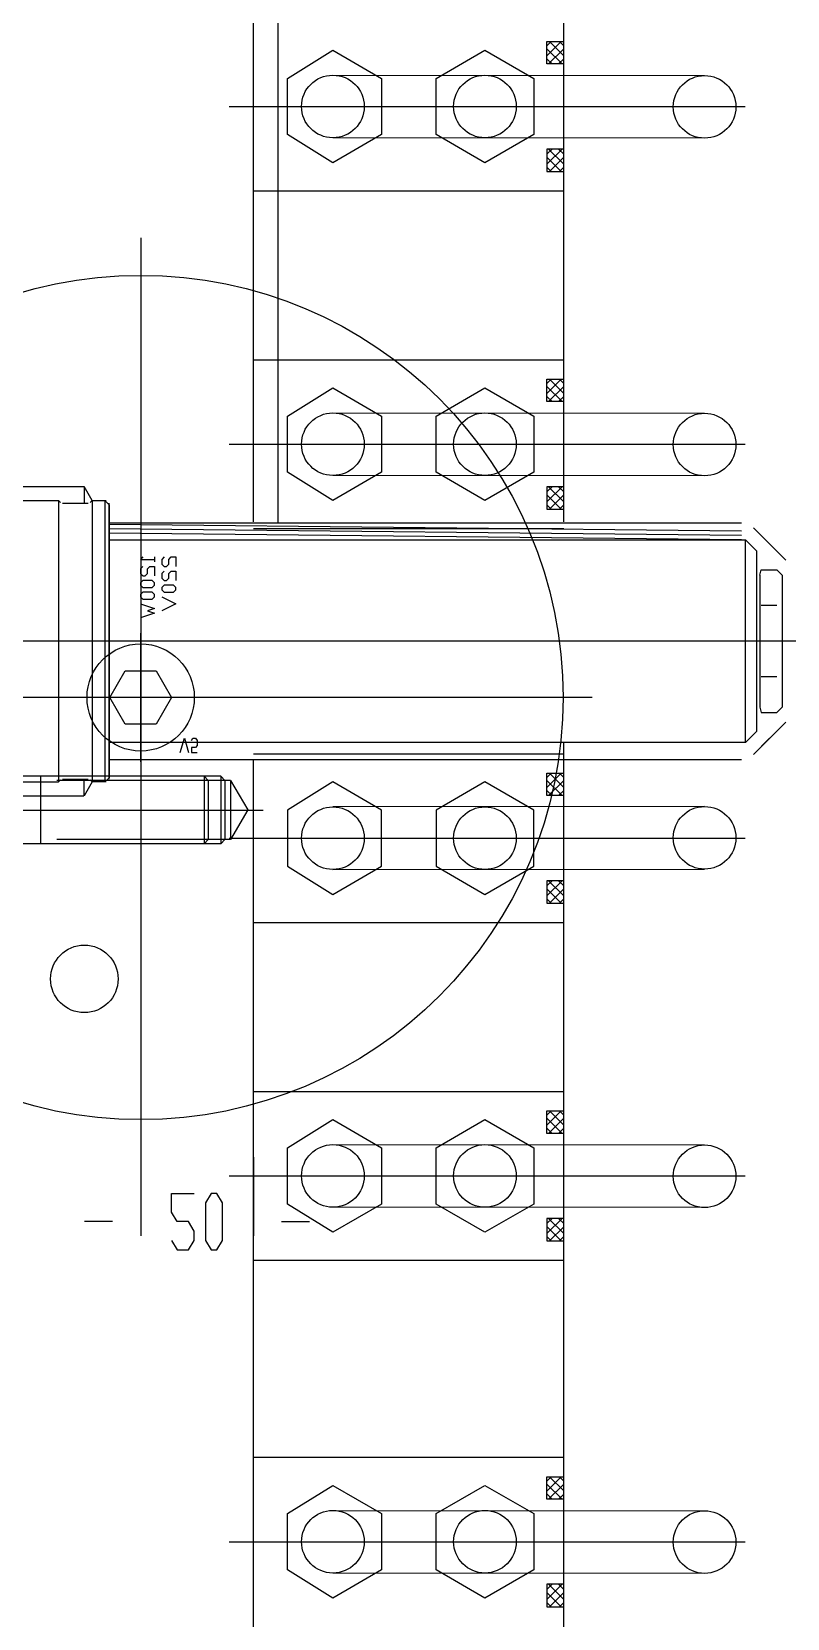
# Model space of a CAD drawing. Header units: millimetres. Extents: x -1 to 1014, y -756 to 757.
# Drawn here: x 429.7 to 465.7, y 93.1 to 168.8 of the extents above; entities that cross this region are included whole.
import ezdxf

# ---------------------------------------------------------------- set-up
doc = ezdxf.new("R2010")
doc.units = ezdxf.units.MM

# ---------------------------------------------------------------- blocks, each defined once
blk = doc.blocks.new('blockName2')
for points in [[(440.285, 145.377), (440.285, 289.865)], [(441.466, 145.33), (441.466, 289.818)], [(455.088, 145.377), (455.088, 289.818)], [(454.282, 168.308), (455.088, 168.308)], [(454.282, 167.234), (454.282, 168.308)], [(454.282, 167.624), (454.966, 168.308)], [(454.282, 168.099), (454.491, 168.308)], [(455.088, 167.627), (454.407, 168.308)], [(455.088, 168.101), (454.881, 168.308)], [(446.403, 163.861), (444.077, 162.518), (441.912, 163.861), (441.912, 166.546), (444.077, 167.889), (446.403, 166.546), (446.403, 163.861)], [(453.654, 163.861), (451.328, 162.518), (449.002, 163.861), (449.002, 166.546), (451.328, 167.889), (453.654, 166.546), (453.654, 163.861)], [(455.006, 167.234), (454.282, 167.958)], [(454.531, 167.234), (454.282, 167.483)], [(454.366, 167.234), (455.088, 167.955)], [(454.841, 167.234), (455.088, 167.481)], [(444.077, 166.697), (461.802, 166.68)], [(455.088, 167.234), (454.282, 167.234)], [(439.129, 165.203), (463.744, 165.203)], [(461.802, 163.693), (444.075, 163.71)], [(454.282, 163.173), (454.282, 162.099)], [(455.088, 163.173), (454.282, 163.173)], [(454.531, 163.173), (454.282, 162.924)], [(455.006, 163.173), (454.282, 162.449)], [(454.282, 162.782), (454.966, 162.099)], [(454.366, 163.173), (455.088, 162.451)], [(455.088, 162.78), (454.407, 162.099)], [(454.841, 163.173), (455.088, 162.926)], [(454.282, 162.308), (454.491, 162.099)], [(454.282, 162.099), (455.088, 162.099)], [(455.088, 162.305), (454.881, 162.099)], [(440.285, 161.175), (455.088, 161.175)], [(434.913, 158.937), (434.913, 115.072)], [(440.285, 153.118), (455.088, 153.118)], [(454.282, 151.51), (454.966, 152.194)], [(454.282, 151.985), (454.491, 152.194)], [(454.282, 151.12), (454.282, 152.194)], [(454.282, 152.194), (455.088, 152.194)], [(455.088, 151.513), (454.407, 152.194)], [(455.088, 151.987), (454.881, 152.194)], [(446.403, 147.747), (444.077, 146.404), (441.912, 147.747), (441.912, 150.432), (444.077, 151.775), (446.403, 150.432), (446.403, 147.747)], [(453.654, 147.747), (451.328, 146.404), (449.002, 147.747), (449.002, 150.432), (451.328, 151.775), (453.654, 150.432), (453.654, 147.747)], [(455.006, 151.12), (454.282, 151.844)], [(454.366, 151.12), (455.088, 151.841)], [(454.531, 151.12), (454.282, 151.369)], [(455.088, 151.12), (454.282, 151.12)], [(454.841, 151.12), (455.088, 151.367)], [(444.077, 150.583), (461.802, 150.566)], [(439.129, 149.089), (463.744, 149.089)], [(423.339, 147.075), (432.205, 147.075)], [(432.604, 146.404), (432.216, 147.075)], [(432.216, 147.075), (432.216, 146.27)], [(461.802, 147.579), (444.075, 147.596)], [(454.531, 147.059), (454.282, 146.81)], [(455.006, 147.059), (454.282, 146.335)], [(455.088, 147.059), (454.282, 147.059)], [(454.282, 147.059), (454.282, 145.985)], [(454.366, 147.059), (455.088, 146.338)], [(454.841, 147.059), (455.088, 146.812)], [(422.801, 146.404), (430.992, 146.404)], [(430.992, 146.404), (431.087, 146.309)], [(430.992, 146.404), (430.992, 132.976)], [(431.182, 146.27), (432.414, 146.27)], [(432.604, 146.404), (432.509, 146.309)], [(432.604, 146.404), (433.275, 146.404)], [(432.604, 146.404), (433.208, 146.404)], [(432.604, 146.404), (432.604, 132.976)], [(433.208, 146.404), (433.409, 146.202)], [(433.208, 146.404), (433.208, 132.976)], [(433.409, 133.11), (433.409, 146.27)], [(433.409, 146.202), (433.409, 133.177)], [(454.282, 146.668), (454.966, 145.985)], [(454.282, 146.194), (454.491, 145.985)], [(455.088, 146.666), (454.407, 145.985)], [(455.088, 146.191), (454.881, 145.985)], [(454.282, 145.985), (455.088, 145.985)], [(463.556, 144.524), (433.38, 144.844)], [(463.562, 144.732), (433.386, 145.052)], [(463.569, 144.94), (433.393, 145.26)], [(433.409, 145.33), (463.558, 145.33)], [(440.285, 145.061), (455.088, 145.061)], [(452.226, 145.33), (452.585, 145.33)], [(464.128, 145.094), (465.67, 143.551)], [(433.409, 144.524), (463.757, 144.524)], [(463.757, 144.524), (464.294, 143.987)], [(463.757, 134.856), (463.757, 144.524)], [(464.294, 135.393), (464.294, 143.987)], [(435.019, 143.707), (434.907, 143.595), (435.578, 143.595)], [(435.019, 143.259), (434.907, 143.147), (434.907, 142.923), (435.019, 142.812), (435.131, 142.812), (435.242, 142.923), (435.242, 143.147), (435.354, 143.259), (435.578, 143.259), (435.578, 142.812)], [(435.578, 143.707), (435.578, 143.483)], [(436.026, 143.707), (435.914, 143.595), (435.914, 143.371), (436.026, 143.259), (436.138, 143.259), (436.25, 143.371), (436.25, 143.595), (436.361, 143.707), (436.585, 143.707), (436.585, 143.259)], [(464.429, 142.832), (464.501, 143.1)], [(464.501, 143.1), (465.243, 143.1)], [(465.243, 143.1), (465.503, 142.841)], [(435.578, 142.476), (435.466, 142.588), (435.019, 142.588), (434.907, 142.476), (434.907, 142.364), (435.019, 142.252), (435.466, 142.252), (435.578, 142.364), (435.578, 142.476)], [(436.026, 143.035), (435.914, 142.923), (435.914, 142.7), (436.026, 142.588), (436.138, 142.588), (436.25, 142.7), (436.25, 142.923), (436.361, 143.035), (436.585, 143.035), (436.585, 142.588)], [(436.585, 142.252), (436.473, 142.364), (436.026, 142.364), (435.914, 142.252), (435.914, 142.14), (436.026, 142.028), (436.473, 142.028), (436.585, 142.14), (436.585, 142.252)], [(464.429, 142.832), (464.429, 136.548)], [(465.503, 142.841), (465.503, 136.539)], [(435.578, 141.916), (435.466, 142.028), (435.019, 142.028), (434.907, 141.916), (434.907, 141.804), (435.019, 141.692), (435.466, 141.692), (435.578, 141.804), (435.578, 141.916)], [(435.914, 141.804), (436.585, 141.469), (435.914, 141.133)], [(434.907, 141.469), (435.578, 141.245), (435.242, 141.133), (435.578, 141.021), (434.907, 140.797)], [(465.243, 141.395), (464.501, 141.395)], [(434.913, 133.934), (434.913, 140.074)], [(468.323, 139.69), (422.667, 139.69)], [(434.175, 135.725), (433.436, 137.004), (434.175, 138.283), (435.652, 138.283), (436.39, 137.004), (435.652, 135.725), (434.175, 135.725)], [(465.243, 137.984), (464.501, 137.984)], [(456.44, 137.004), (413.387, 137.004)], [(437.983, 137.004), (431.844, 137.004)], [(464.429, 136.548), (464.501, 136.279)], [(464.501, 136.279), (465.243, 136.279)], [(465.243, 136.279), (465.503, 136.539)], [(464.128, 134.286), (465.67, 135.828)], [(463.757, 134.856), (433.409, 134.856)], [(436.794, 134.385), (436.996, 135.056), (437.197, 134.385)], [(437.331, 134.944), (437.398, 135.056), (437.533, 135.056), (437.6, 134.944), (437.6, 134.72), (437.533, 134.609), (437.331, 134.609), (437.331, 134.385), (437.6, 134.385)], [(455.088, 29.578), (455.088, 134.856)], [(464.294, 135.393), (463.757, 134.856)], [(464.091, 135.19), (463.757, 134.856)], [(464.128, 134.286), (464.899, 135.057)], [(433.409, 134.05), (463.558, 134.05)], [(440.285, 134.318), (455.088, 134.318)], [(440.285, 29.578), (440.285, 134.05)], [(452.226, 134.05), (452.585, 134.05)], [(438.732, 133.243), (408.594, 133.243)], [(430.132, 133.243), (430.132, 130.021)], [(438.136, 133.044), (437.934, 133.246)], [(437.937, 133.245), (437.937, 130.023)], [(438.933, 133.044), (438.731, 133.246)], [(438.732, 133.245), (438.732, 130.023)], [(454.282, 132.711), (454.966, 133.395)], [(454.282, 133.186), (454.491, 133.395)], [(454.282, 133.395), (455.088, 133.395)], [(454.282, 132.32), (454.282, 133.395)], [(455.088, 132.713), (454.407, 133.395)], [(455.088, 133.188), (454.881, 133.395)], [(422.801, 132.976), (430.992, 132.976)], [(439.201, 133.042), (430.919, 133.042)], [(430.992, 132.976), (431.087, 133.071)], [(431.182, 133.11), (432.414, 133.11)], [(432.216, 132.304), (432.216, 133.11)], [(432.604, 132.976), (432.216, 132.304)], [(432.604, 132.976), (432.509, 133.071)], [(433.208, 132.976), (432.604, 132.976)], [(433.275, 132.976), (432.604, 132.976)], [(433.208, 132.976), (433.409, 133.177)], [(438.137, 133.042), (438.137, 130.222)], [(438.932, 133.042), (438.932, 130.222)], [(439.201, 133.044), (440.015, 131.635)], [(439.201, 133.042), (439.201, 130.222)], [(446.403, 131.633), (444.077, 132.976), (441.912, 131.633), (441.912, 128.947), (444.077, 127.604), (446.403, 128.947), (446.403, 131.633)], [(453.654, 131.633), (451.328, 132.976), (449.002, 131.633), (449.002, 128.947), (451.328, 127.604), (453.654, 128.947), (453.654, 131.633)], [(455.006, 132.32), (454.282, 133.044)], [(454.531, 132.32), (454.282, 132.569)], [(454.366, 132.32), (455.088, 133.042)], [(454.841, 132.32), (455.088, 132.567)], [(423.339, 132.304), (432.205, 132.304)], [(461.802, 131.8), (444.075, 131.783)], [(455.088, 132.32), (454.282, 132.32)], [(405.103, 131.633), (440.748, 131.633)], [(440.016, 131.635), (439.202, 130.225)], [(439.201, 130.223), (430.919, 130.223)], [(438.136, 130.221), (437.934, 130.02)], [(438.933, 130.221), (438.731, 130.02)], [(439.129, 130.29), (463.744, 130.29)], [(438.732, 130.021), (408.734, 130.021)], [(444.077, 128.797), (461.802, 128.814)], [(454.531, 128.26), (454.282, 128.01)], [(455.006, 128.26), (454.282, 127.536)], [(454.282, 128.26), (454.282, 127.185)], [(455.088, 128.26), (454.282, 128.26)], [(454.366, 128.26), (455.088, 127.538)], [(454.841, 128.26), (455.088, 128.013)], [(454.282, 127.869), (454.966, 127.185)], [(454.282, 127.394), (454.491, 127.185)], [(454.282, 127.185), (455.088, 127.185)], [(455.088, 127.867), (454.407, 127.185)], [(455.088, 127.392), (454.881, 127.185)], [(440.285, 126.261), (455.088, 126.261)], [(440.285, 118.204), (455.088, 118.204)], [(446.403, 112.833), (444.077, 111.49), (441.912, 112.833), (441.912, 115.519), (444.077, 116.862), (446.403, 115.519), (446.403, 112.833)], [(453.654, 112.833), (451.328, 111.49), (449.002, 112.833), (449.002, 115.519), (451.328, 116.862), (453.654, 115.519), (453.654, 112.833)], [(454.282, 116.597), (454.966, 117.281)], [(454.282, 117.072), (454.491, 117.281)], [(454.282, 116.206), (454.282, 117.281)], [(454.282, 117.281), (455.088, 117.281)], [(455.006, 116.206), (454.282, 116.93)], [(454.366, 116.206), (455.088, 116.928)], [(455.088, 116.599), (454.407, 117.281)], [(455.088, 117.074), (454.881, 117.281)], [(454.531, 116.206), (454.282, 116.455)], [(455.088, 116.206), (454.282, 116.206)], [(454.841, 116.206), (455.088, 116.453)], [(434.913, 115.072), (434.913, 111.322)], [(440.285, 115.072), (440.285, 111.322)], [(444.077, 115.669), (461.802, 115.652)], [(439.129, 114.176), (463.744, 114.176)], [(436.39, 111.098), (436.659, 110.651), (437.196, 110.651), (437.465, 111.098), (437.465, 111.546), (437.196, 111.994), (436.659, 111.994), (436.39, 112.441), (436.39, 113.336), (437.465, 113.336)], [(438.27, 113.336), (438.002, 112.889), (438.002, 111.098), (438.27, 110.651), (438.539, 110.651), (438.808, 111.098), (438.808, 112.889), (438.539, 113.336), (438.27, 113.336)], [(461.802, 112.666), (444.075, 112.683)], [(454.531, 112.146), (454.282, 111.897)], [(455.006, 112.146), (454.282, 111.422)], [(455.088, 112.146), (454.282, 112.146)], [(454.282, 112.146), (454.282, 111.071)], [(454.366, 112.146), (455.088, 111.424)], [(454.841, 112.146), (455.088, 111.899)], [(433.571, 111.994), (432.228, 111.994)], [(441.627, 111.994), (442.97, 111.994)], [(454.282, 111.755), (454.966, 111.071)], [(455.088, 111.753), (454.407, 111.071)], [(454.282, 111.28), (454.491, 111.071)], [(454.282, 111.071), (455.088, 111.071)], [(455.088, 111.278), (454.881, 111.071)], [(440.285, 110.148), (455.088, 110.148)], [(440.285, 100.748), (455.088, 100.748)], [(446.403, 95.3765), (444.077, 94.0336), (441.912, 95.3765), (441.912, 98.0621), (444.077, 99.4049), (446.403, 98.0621), (446.403, 95.3765)], [(453.654, 95.3765), (451.328, 94.0336), (449.002, 95.3765), (449.002, 98.0621), (451.328, 99.4049), (453.654, 98.0621), (453.654, 95.3765)], [(454.282, 99.8239), (455.088, 99.8239)], [(454.282, 98.7496), (454.282, 99.8239)], [(454.282, 99.1403), (454.966, 99.8239)], [(454.282, 99.6151), (454.491, 99.8239)], [(455.006, 98.7496), (454.282, 99.4735)], [(454.366, 98.7496), (455.088, 99.4712)], [(455.088, 99.1425), (454.407, 99.8239)], [(455.088, 99.6173), (454.881, 99.8239)], [(454.531, 98.7496), (454.282, 98.9987)], [(455.088, 98.7496), (454.282, 98.7496)], [(454.841, 98.7496), (455.088, 98.9965)], [(444.077, 98.2125), (461.802, 98.1956)], [(439.129, 96.7193), (463.744, 96.7193)], [(461.802, 95.2091), (444.075, 95.2261)], [(454.282, 94.6889), (454.282, 93.6147)], [(455.088, 94.6889), (454.282, 94.6889)], [(454.531, 94.6889), (454.282, 94.4398)], [(455.006, 94.6889), (454.282, 93.9651)], [(454.366, 94.6889), (455.088, 93.9673)], [(454.841, 94.6889), (455.088, 94.4421)], [(454.282, 94.2983), (454.966, 93.6147)], [(455.088, 94.296), (454.407, 93.6147)], [(454.282, 93.8235), (454.491, 93.6147)], [(454.282, 93.6147), (455.088, 93.6147)], [(455.088, 93.8213), (454.881, 93.6147)]]:
    blk.add_lwpolyline(points)
for centre, radius in [((444.077, 165.203), 1.4932), ((451.328, 165.203), 1.4932), ((461.802, 165.186), 1.4932), ((461.802, 165.186), 1.4932), ((434.913, 137.004), 20.1424), ((444.077, 149.089), 1.4932), ((451.328, 149.089), 1.4932), ((461.802, 149.073), 1.4932), ((461.802, 149.073), 1.4932), ((434.913, 137.004), 2.5581), ((444.077, 130.29), 1.4932), ((451.328, 130.29), 1.4932), ((461.802, 130.307), 1.4932), ((461.802, 130.307), 1.4932), ((432.228, 123.576), 1.6114), ((444.077, 114.176), 1.4932), ((451.328, 114.176), 1.4932), ((461.802, 114.159), 1.4932), ((461.802, 114.159), 1.4932), ((444.077, 96.7193), 1.4932), ((451.328, 96.7193), 1.4932), ((461.802, 96.7023), 1.4932), ((461.802, 96.7023), 1.4932)]:
    blk.add_circle(centre, radius)

msp = doc.modelspace()

# ---------------------------------------------------------------- block references
msp.add_blockref('blockName2', (0, 0))

doc.saveas('drawing.dxf')
